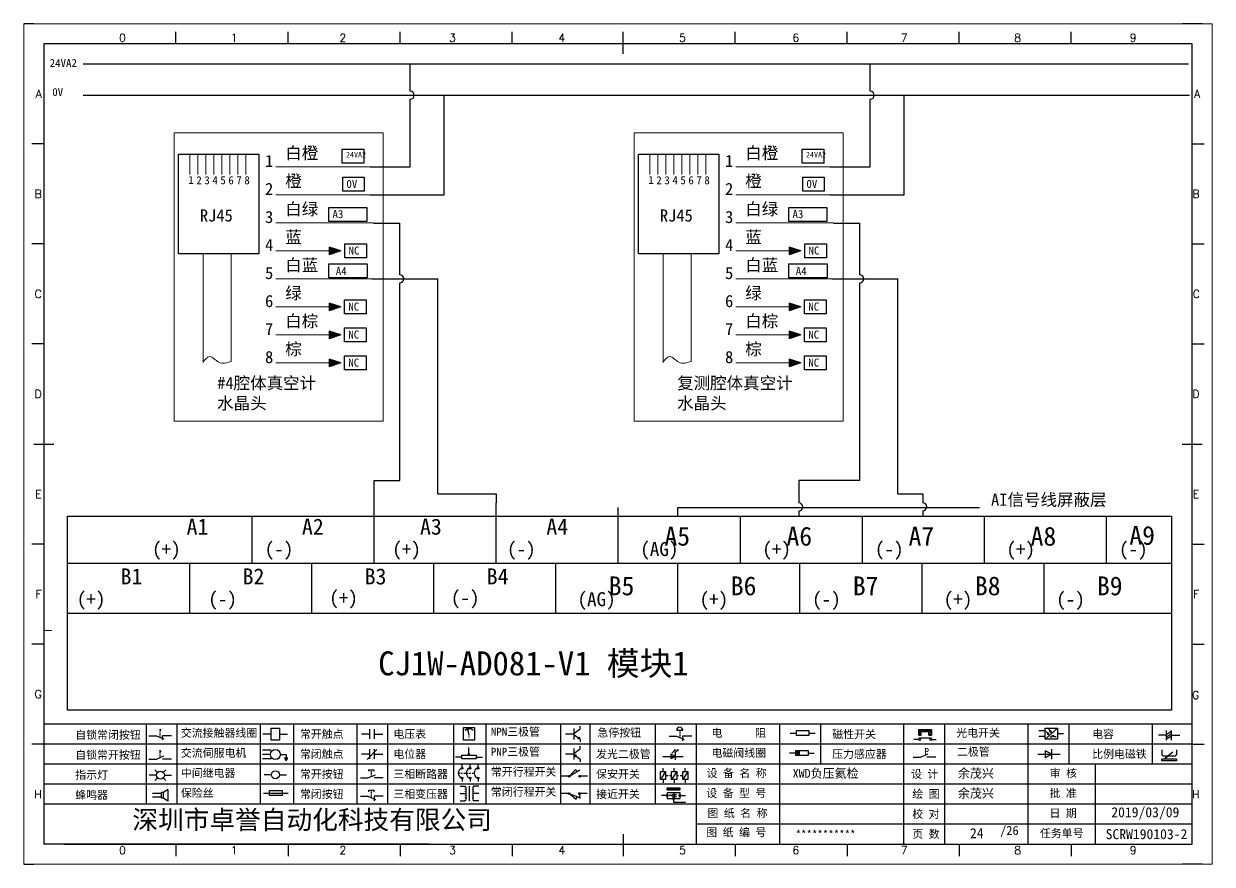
# Model space of a CAD drawing. Header units: millimetres. Extents: x -300 to 4617, y -106 to 3179.
# Drawn here: x 460.7 to 757.7, y 648.4 to 858.4 of the extents above; entities that cross this region are included whole.
import ezdxf
from ezdxf.enums import TextEntityAlignment as Align

# ---------------------------------------------------------------- set-up
doc = ezdxf.new("R2010")
doc.units = ezdxf.units.MM
doc.layers.add('AE_BOR', color=1, linetype='Continuous')
doc.layers.add('MISC', color=2, linetype='Continuous')
doc.styles.get("Standard").update_dxf_attribs({"font": ''})
doc.styles.add('WD', font='romans.shx', dxfattribs={"width": 0.8, "bigfont": 'gbcbig.shx'})
doc.styles.add('样式 0', font='')
doc.styles.add('样式 2', font='')
doc.styles.add('汉字', font='')
doc.styles.get('Standard').set_extended_font_data('SimSun')
doc.styles.get('样式 0').set_extended_font_data('KaiTi_GB2312')
doc.styles.get('样式 2').set_extended_font_data('NSimSun')
doc.styles.get('汉字').set_extended_font_data('新宋体')

# ---------------------------------------------------------------- blocks, each defined once
blk = doc.blocks.new('磁性开关')
at = {"linetype": 'ByBlock'}
h = blk.add_hatch(dxfattribs=at)
h.set_pattern_fill('ANSI31', color=256, scale=0.1, style=0)
h.paths.add_polyline_path([(-1910.88, -776.69), (-1910.88, -775.29), (-1907.69, -775.29), (-1907.69, -776.69), (-1908.31, -776.69), (-1908.31, -775.79), (-1910.25, -775.79), (-1910.25, -776.69)])
for p, q in [((-1910.91, -777.81), (-1912.09, -777.81)), ((-1910.88, -776.69), (-1910.88, -775.29)), ((-1910.88, -775.29), (-1907.69, -775.29)), ((-1910.88, -776.69), (-1910.25, -776.69)), ((-1910.88, -777.39), (-1907.69, -777.39)), ((-1910.25, -776.69), (-1910.25, -775.79)), ((-1910.25, -775.79), (-1908.31, -775.79)), ((-1908.31, -776.69), (-1908.31, -775.79)), ((-1908.31, -776.69), (-1907.69, -776.69)), ((-1907.69, -775.29), (-1907.69, -776.69)), ((-1907.66, -777.81), (-1906.48, -777.81))]:
    blk.add_line(p, q, dxfattribs=at)
for centre in [(-1910.68, -777.81), (-1907.88, -777.81)]:
    blk.add_circle(centre, 0.225, dxfattribs=at)
blk = doc.blocks.new('*U4')
at = {"linetype": 'ByBlock'}
for p, q in [((-1909.23, -780.45), (-1909.23, -780.67)), ((-1909.23, -780.45), (-1908.92, -780.84)), ((-1909.23, -780.84), (-1909.23, -781.05)), ((-1911.92, -782.07), (-1910.06, -782.07)), ((-1910.06, -782.07), (-1908.18, -782.88)), ((-1909.23, -781.23), (-1909.23, -781.44)), ((-1909.23, -781.61), (-1909.23, -781.83)), ((-1909.23, -782), (-1909.23, -782.21)), ((-1909.23, -782.38), (-1909.23, -782.43)), ((-1908.52, -783.07), (-1908.52, -782.07)), ((-1906.25, -782.07), (-1908.52, -782.07))]:
    blk.add_line(p, q, dxfattribs=at)
blk = doc.blocks.new('*U6')
at = {"linetype": 'ByBlock'}
for p, q in [((-1911.92, -792.89), (-1910.06, -792.89)), ((-1910.06, -792.89), (-1908.18, -792.08)), ((-1908.88, -791.17), (-1909.23, -790.71)), ((-1909.23, -790.71), (-1909.23, -790.92)), ((-1909.23, -791.09), (-1909.23, -791.31)), ((-1909.23, -791.48), (-1909.23, -791.69)), ((-1909.23, -791.86), (-1909.23, -792.08)), ((-1909.23, -792.25), (-1909.23, -792.47)), ((-1906.25, -792.89), (-1908.52, -792.89))]:
    blk.add_line(p, q, dxfattribs=at)
blk = doc.blocks.new('蜂鸣器')
at = {"linetype": 'ByBlock'}
for p, q in [((-1907.17, -795.53), (-1908.25, -796.26)), ((-1907.17, -795.53), (-1907.17, -798.41)), ((-1908.8, -796.48), (-1911.01, -796.48)), ((-1908.8, -797.46), (-1911.01, -797.46)), ((-1908.25, -796.26), (-1908.8, -796.26)), ((-1908.8, -797.68), (-1908.8, -796.26)), ((-1908.25, -797.68), (-1908.8, -797.68)), ((-1908.25, -797.68), (-1908.25, -796.26)), ((-1907.17, -798.41), (-1908.25, -797.68))]:
    blk.add_line(p, q, dxfattribs=at)
blk = doc.blocks.new('指示灯')
at = {"linetype": 'ByBlock'}
for p, q in [((-1854.25, -776.92), (-1856.06, -776.92)), ((-1854.62, -775.59), (-1853.97, -776.23)), ((-1854.62, -778.25), (-1853.97, -777.61)), ((-1851.9, -775.59), (-1852.54, -776.23)), ((-1851.9, -778.25), (-1852.54, -777.61)), ((-1852.26, -776.92), (-1850.45, -776.92))]:
    blk.add_line(p, q, dxfattribs=at)
blk.add_circle((-1853.26, -776.92), 0.992, dxfattribs=at)
blk = doc.blocks.new('光电开关')
at = {"linetype": 'ByBlock'}
h = blk.add_hatch(dxfattribs=at)
h.set_pattern_fill('ANSI31', color=256, scale=0.01, style=0)
h.set_pattern_definition([(45, (0.172267, 0), (-0.0224506403, 0.0224506403), [])])
h.paths.add_polyline_path([(-1882.44, -776.34), (-1882.5, -775.91), (-1882.68, -776.07)])
h.paths.add_polyline_path([(-1882.86, -776.23), (-1882.44, -776.34), (-1882.68, -776.07)])
h.paths.add_polyline_path([(-1883.05, -776.88), (-1883.11, -776.45), (-1883.29, -776.61)])
h.paths.add_polyline_path([(-1883.47, -776.77), (-1883.05, -776.88), (-1883.29, -776.61)])
for p, q in [((-1884.01, -775.96), (-1885.56, -775.96)), ((-1884.01, -777.39), (-1885.56, -777.39)), ((-1880.91, -775.3), (-1884.01, -778.05)), ((-1883.75, -776.09), (-1883.05, -776.88)), ((-1883.11, -776.45), (-1883.47, -776.77)), ((-1883.05, -776.88), (-1883.47, -776.77)), ((-1883.14, -775.55), (-1882.44, -776.34)), ((-1883.05, -776.88), (-1883.11, -776.45)), ((-1882.5, -775.91), (-1882.86, -776.23)), ((-1882.44, -776.34), (-1882.86, -776.23)), ((-1882.78, -777.47), (-1882.23, -777.47)), ((-1882.44, -776.34), (-1882.5, -775.91)), ((-1882.23, -777.47), (-1882.23, -777.14)), ((-1882.23, -777.14), (-1881.78, -777.14)), ((-1881.78, -777.47), (-1881.78, -777.14)), ((-1881.23, -777.47), (-1881.78, -777.47)), ((-1879.37, -776.67), (-1880.91, -776.67))]:
    blk.add_line(p, q, dxfattribs=at)
blk.add_lwpolyline([(-1884.01, -775.3), (-1880.91, -775.3), (-1880.91, -778.05), (-1884.01, -778.05)], close=True, dxfattribs=at)
blk = doc.blocks.new('交流接触器线圈')
at = {"linetype": 'ByBlock'}
for p, q in [((-1880.82, -781.77), (-1882.87, -781.77)), ((-1878.72, -781.77), (-1876.67, -781.77))]:
    blk.add_line(p, q, dxfattribs=at)
blk.add_lwpolyline([(-1880.82, -780.28), (-1878.72, -780.28), (-1878.72, -783.26), (-1880.82, -783.26)], close=True, dxfattribs=at)
blk = doc.blocks.new('交流伺服电机')
at = {"linetype": 'ByBlock'}
for p, q in [((-1880.97, -785.75), (-1882.94, -785.75)), ((-1880.97, -786.85), (-1882.94, -786.85)), ((-1880.97, -785.75), (-1880.65, -786.03)), ((-1878.49, -786.85), (-1877.07, -786.85)), ((-1877.07, -786.85), (-1877.07, -787.72)), ((-1880.97, -787.94), (-1882.94, -787.94)), ((-1880.97, -787.94), (-1880.65, -787.67)), ((-1877.54, -787.72), (-1876.59, -787.72)), ((-1877.38, -788.01), (-1876.75, -788.01)), ((-1877.23, -788.29), (-1876.9, -788.29))]:
    blk.add_line(p, q, dxfattribs=at)
blk.add_circle((-1879.73, -786.85), 1.24, dxfattribs=at)
blk = doc.blocks.new('中间继电器')
at = {"linetype": 'ByBlock'}
for p, q in [((-1880.72, -791.92), (-1882.54, -791.92)), ((-1878.74, -791.92), (-1876.92, -791.92))]:
    blk.add_line(p, q, dxfattribs=at)
blk.add_circle((-1879.73, -791.92), 0.992, dxfattribs=at)
blk = doc.blocks.new('保险丝')
at = {"linetype": 'ByBlock'}
blk.add_line((-1882.72, -796.49), (-1876.55, -796.49), dxfattribs=at)
blk.add_lwpolyline([(-1881.2, -795.86), (-1878.06, -795.86), (-1878.06, -797.12), (-1881.2, -797.12)], close=True, dxfattribs=at)
blk = doc.blocks.new('常开按钮')
at = {"linetype": 'ByBlock'}
for p, q in [((-1910.06, -787.73), (-1908.18, -786.93)), ((-1909.9, -785.68), (-1908.56, -785.68)), ((-1909.9, -785.68), (-1909.9, -786.07)), ((-1909.23, -785.68), (-1909.23, -785.89)), ((-1909.23, -786.06), (-1909.23, -786.28)), ((-1909.23, -786.45), (-1909.23, -786.67)), ((-1909.23, -786.84), (-1909.23, -787.05)), ((-1908.56, -785.68), (-1908.56, -786.07)), ((-1911.92, -787.73), (-1910.06, -787.73)), ((-1909.23, -787.22), (-1909.23, -787.38)), ((-1906.25, -787.73), (-1908.52, -787.73))]:
    blk.add_line(p, q, dxfattribs=at)
blk = doc.blocks.new('常开触点')
at = {"linetype": 'ByBlock'}
for p, q in [((-1853.82, -782.99), (-1853.82, -780.56)), ((-1852.6, -782.99), (-1852.6, -780.56)), ((-1853.82, -781.77), (-1855.88, -781.77)), ((-1852.6, -781.77), (-1850.55, -781.77))]:
    blk.add_line(p, q, dxfattribs=at)
blk = doc.blocks.new('常闭触点')
at = {"linetype": 'ByBlock'}
for p, q in [((-1853.82, -786.77), (-1855.88, -786.77)), ((-1852.01, -785.66), (-1854.43, -788.1)), ((-1853.82, -787.99), (-1853.82, -785.56)), ((-1852.6, -787.99), (-1852.6, -785.56)), ((-1852.6, -786.77), (-1850.55, -786.77))]:
    blk.add_line(p, q, dxfattribs=at)
blk = doc.blocks.new('常闭按钮')
at = {"linetype": 'ByBlock'}
for p, q in [((-1856.13, -792.28), (-1854.28, -792.28)), ((-1854.28, -792.28), (-1852.4, -793.09)), ((-1854.11, -790.83), (-1852.77, -790.83)), ((-1854.11, -790.83), (-1854.11, -791.22)), ((-1853.44, -790.83), (-1853.44, -791.04)), ((-1853.44, -791.21), (-1853.44, -791.43)), ((-1853.44, -791.6), (-1853.44, -791.82)), ((-1853.44, -791.99), (-1853.44, -792.2)), ((-1853.44, -792.37), (-1853.44, -792.53)), ((-1852.77, -790.83), (-1852.77, -791.22)), ((-1850.47, -792.28), (-1852.73, -792.28)), ((-1852.73, -792.28), (-1852.73, -793.43))]:
    blk.add_line(p, q, dxfattribs=at)
blk = doc.blocks.new('电磁阀线圈')
at = {"linetype": 'ByBlock'}
for p, q in [((-1854.61, -795.92), (-1853.75, -797.16)), ((-1853.75, -795.92), (-1854.61, -797.16)), ((-1853.75, -795.92), (-1853.75, -797.16)), ((-1854.61, -796.54), (-1856.17, -796.54)), ((-1851.53, -796.54), (-1849.97, -796.54))]:
    blk.add_line(p, q, dxfattribs=at)
blk.add_lwpolyline([(-1854.61, -795.92), (-1851.53, -795.92), (-1851.53, -797.16), (-1854.61, -797.16)], close=True, dxfattribs=at)
blk = doc.blocks.new('电压表')
at = {"linetype": 'ByBlock'}
for p, q in [((-1814.84, -780.75), (-1814.91, -781.13)), ((-1814.6, -781.05), (-1814.91, -781.13)), ((-1814.84, -780.75), (-1814.46, -782.26)), ((-1814.84, -780.75), (-1814.6, -781.05))]:
    blk.add_line(p, q, dxfattribs=at)
blk.add_lwpolyline([(-1815.84, -780.34), (-1813.07, -780.34), (-1813.07, -783.49), (-1815.84, -783.49)], close=True, dxfattribs=at)
blk.add_arc((-1814.46, -782.26), 1.56, 46.8313, 133.1687, dxfattribs=at)
at = {"linetype": 'ByBlock', "insert": (-1814.7, -782.39), "char_height": 0.75, "width": 0.6768, "attachment_point": 1}
blk.add_mtext('V', dxfattribs=at)
blk = doc.blocks.new('电位器')
at = {"linetype": 'ByBlock'}
for p, q in [((-1814.45, -787.3), (-1814.62, -786.96)), ((-1814.62, -786.96), (-1814.27, -786.96)), ((-1814.45, -787.3), (-1814.45, -785.39)), ((-1814.45, -787.3), (-1814.27, -786.96)), ((-1816.21, -787.75), (-1817.79, -787.75)), ((-1812.68, -787.75), (-1811.1, -787.75))]:
    blk.add_line(p, q, dxfattribs=at)
blk.add_lwpolyline([(-1816.21, -787.3), (-1812.68, -787.3), (-1812.68, -788.2), (-1816.21, -788.2)], close=True, dxfattribs=at)
blk = doc.blocks.new('三相断路器')
at = {"linetype": 'ByBlock'}
for p, q in [((-1816.17, -790.33), (-1816.17, -789.7)), ((-1814.17, -790.33), (-1814.17, -789.7)), ((-1812.18, -790.33), (-1812.18, -789.7)), ((-1817.14, -791.74), (-1816.72, -791.74)), ((-1816.45, -791.74), (-1816.03, -791.74)), ((-1815.76, -791.74), (-1815.34, -791.74)), ((-1815.07, -791.74), (-1814.65, -791.74)), ((-1814.38, -791.74), (-1813.96, -791.74)), ((-1813.69, -791.74), (-1813.27, -791.74)), ((-1816.17, -793.19), (-1816.17, -793.83)), ((-1814.17, -793.19), (-1814.17, -793.83)), ((-1812.18, -793.19), (-1812.18, -793.83))]:
    blk.add_line(p, q, dxfattribs=at)
for centre in [(-1816.17, -790.55), (-1816.17, -792.98), (-1814.17, -790.55), (-1814.17, -792.98), (-1812.18, -790.55), (-1812.18, -792.98)]:
    blk.add_circle(centre, 0.219, dxfattribs=at)
for centre in [(-1815.81, -791.74), (-1813.82, -791.74), (-1811.83, -791.74)]:
    blk.add_arc(centre, 1.32, 115.5791, 244.4209, dxfattribs=at)
blk = doc.blocks.new('三相变压器')
at = {"linetype": 'ByBlock'}
for p, q in [((-1816.69, -795.03), (-1815.37, -795.03)), ((-1815.37, -795.03), (-1815.37, -795.24)), ((-1814.34, -798.7), (-1814.34, -795.04)), ((-1812, -795.03), (-1813.32, -795.03)), ((-1813.32, -795.03), (-1813.32, -795.24)), ((-1816.69, -796.87), (-1815.37, -796.87)), ((-1816.69, -798.71), (-1815.37, -798.71)), ((-1815.37, -798.71), (-1815.37, -798.5)), ((-1812, -796.87), (-1813.32, -796.87)), ((-1813.32, -798.71), (-1813.32, -798.5)), ((-1812, -798.71), (-1813.32, -798.71))]:
    blk.add_line(p, q, dxfattribs=at)
for centre, start, end in [((-1815.37, -795.51), 270, 90), ((-1815.37, -796.06), 270, 90), ((-1813.32, -795.51), 90, 270), ((-1813.32, -796.06), 90, 270), ((-1815.37, -796.6), 270, 90), ((-1815.37, -797.14), 270, 90), ((-1815.37, -797.68), 270, 90), ((-1815.37, -798.23), 270, 90), ((-1813.32, -796.6), 90, 270), ((-1813.32, -797.14), 90, 270), ((-1813.32, -797.68), 90, 270), ((-1813.32, -798.23), 90, 270)]:
    blk.add_arc(centre, 0.271, start, end, dxfattribs=at)
blk = doc.blocks.new('压力感应器')
at = {"linetype": 'ByBlock'}
for p, q in [((-1817.44, -777.73), (-1815.59, -777.73)), ((-1815.59, -777.73), (-1813.71, -776.93)), ((-1811.78, -777.73), (-1814.05, -777.73))]:
    blk.add_line(p, q, dxfattribs=at)
at = {"linetype": 'ByBlock', "insert": (-1814.65, -775.48), "char_height": 1.68, "width": 1.2242, "attachment_point": 1}
blk.add_mtext('{\\fNSimSun|b0|i0|c134|p49;P}', dxfattribs=at)
blk = doc.blocks.new('二极管')
at = {"linetype": 'ByBlock'}
for p, q in [((-1787.52, -776.77), (-1781.92, -776.77)), ((-1783.97, -776.77), (-1785.69, -775.9)), ((-1785.69, -775.9), (-1785.69, -777.65)), ((-1783.97, -776.77), (-1785.69, -777.65)), ((-1783.97, -777.99), (-1783.97, -775.56))]:
    blk.add_line(p, q, dxfattribs=at)
blk = doc.blocks.new('NPN三极管')
at = {"linetype": 'ByBlock'}
for p, q in [((-1785.73, -780.61), (-1785.73, -783.32)), ((-1785.73, -781.82), (-1784.15, -780.66)), ((-1784.15, -780.66), (-1784.15, -779.98)), ((-1785.73, -781.97), (-1787.81, -781.97)), ((-1785.73, -782.11), (-1784.15, -783.27)), ((-1784.41, -782.73), (-1784.74, -783.18)), ((-1784.15, -783.27), (-1784.74, -783.18)), ((-1784.15, -783.27), (-1784.41, -782.73)), ((-1784.15, -783.27), (-1784.15, -783.96))]:
    blk.add_line(p, q, dxfattribs=at)
blk = doc.blocks.new('PNP三极管')
at = {"linetype": 'ByBlock'}
for p, q in [((-1784.9, -786.74), (-1786.98, -786.74)), ((-1784.9, -785.38), (-1784.9, -788.09)), ((-1784.9, -786.59), (-1783.32, -785.43)), ((-1784.9, -786.88), (-1783.32, -788.04)), ((-1784.9, -786.88), (-1784.31, -786.97)), ((-1784.9, -786.88), (-1784.64, -787.42)), ((-1784.31, -786.97), (-1784.64, -787.42)), ((-1783.32, -785.43), (-1783.32, -784.75)), ((-1783.32, -788.04), (-1783.32, -788.73))]:
    blk.add_line(p, q, dxfattribs=at)
blk = doc.blocks.new('常开行程开关')
at = {"linetype": 'ByBlock'}
for p, q in [((-1786.29, -792.3), (-1788.01, -792.3)), ((-1785.89, -792.17), (-1784.52, -790.62)), ((-1785.89, -792.17), (-1783.43, -790.72)), ((-1784.52, -790.62), (-1784.19, -791.17)), ((-1781.48, -792.3), (-1783.21, -792.3))]:
    blk.add_line(p, q, dxfattribs=at)
for centre in [(-1786.07, -792.3), (-1783.42, -792.3)]:
    blk.add_circle(centre, 0.219, dxfattribs=at)
blk = doc.blocks.new('常闭行程开关')
at = {"linetype": 'ByBlock'}
for p, q in [((-1786.34, -796.62), (-1788.07, -796.62)), ((-1785.93, -796.72), (-1783.25, -797.7)), ((-1785.93, -796.72), (-1784.3, -798)), ((-1784.3, -798), (-1784.08, -797.4)), ((-1783.48, -796.84), (-1783.48, -797.85)), ((-1781.54, -796.62), (-1783.26, -796.62))]:
    blk.add_line(p, q, dxfattribs=at)
for centre in [(-1786.12, -796.62), (-1783.48, -796.62)]:
    blk.add_circle(centre, 0.219, dxfattribs=at)
blk = doc.blocks.new('电容')
at = {"linetype": 'ByBlock'}
for p, q in [((-1756.08, -782.99), (-1756.08, -780.56)), ((-1754.86, -780.79), (-1756.08, -781.55)), ((-1754.86, -782.99), (-1754.86, -780.56)), ((-1756.08, -781.77), (-1758.13, -781.77)), ((-1754.86, -781.44), (-1756.08, -782.2)), ((-1754.86, -781.99), (-1756.08, -782.75)), ((-1754.86, -781.77), (-1752.81, -781.77))]:
    blk.add_line(p, q, dxfattribs=at)
blk = doc.blocks.new('发光二极管')
at = {"linetype": 'ByBlock'}
for p, q in [((-1758.01, -786.77), (-1752.89, -786.77)), ((-1754.84, -786.77), (-1756.04, -786.16)), ((-1756.04, -786.16), (-1756.04, -787.39)), ((-1754.84, -786.77), (-1756.04, -787.39)), ((-1755.78, -785.92), (-1754.89, -785.14)), ((-1754.89, -785.14), (-1755.2, -785.22)), ((-1755.2, -785.22), (-1755.01, -785.43)), ((-1755.08, -785.92), (-1754.18, -785.14)), ((-1754.89, -785.14), (-1755.01, -785.43)), ((-1754.84, -787.63), (-1754.84, -785.92)), ((-1754.18, -785.14), (-1754.49, -785.22)), ((-1754.49, -785.22), (-1754.31, -785.43)), ((-1754.18, -785.14), (-1754.31, -785.43))]:
    blk.add_line(p, q, dxfattribs=at)
blk = doc.blocks.new('比例电磁阀')
at = {"linetype": 'ByBlock'}
for p, q in [((-1757.26, -775.38), (-1757.26, -776.71)), ((-1757.26, -776.71), (-1757.05, -776.71)), ((-1753.6, -777.73), (-1757.25, -777.73)), ((-1757.25, -778.13), (-1757.25, -777.73)), ((-1753.6, -778.13), (-1757.25, -778.13)), ((-1754.5, -775.98), (-1756.35, -777.44)), ((-1756.35, -777.44), (-1756.25, -777.25)), ((-1756.35, -777.44), (-1756.15, -777.38)), ((-1756.15, -777.38), (-1756.25, -777.25)), ((-1753.58, -776.71), (-1753.8, -776.71)), ((-1753.6, -777.73), (-1753.6, -778.13)), ((-1753.58, -775.38), (-1753.58, -776.71))]:
    blk.add_line(p, q, dxfattribs=at)
for centre in [(-1756.78, -776.71), (-1756.24, -776.71), (-1755.7, -776.71), (-1755.15, -776.71), (-1754.61, -776.71), (-1754.07, -776.71)]:
    blk.add_arc(centre, 0.271, 180, 0, dxfattribs=at)
blk = doc.blocks.new('保安开关')
at = {"linetype": 'ByBlock'}
for p, q in [((-1757.96, -790.79), (-1757.96, -789.97)), ((-1755.17, -790.79), (-1755.17, -789.97)), ((-1752.39, -790.79), (-1752.39, -789.97)), ((-1757.33, -790.79), (-1758.6, -792.81)), ((-1757.96, -792.81), (-1757.96, -793.62)), ((-1757.33, -791.8), (-1756.72, -791.8)), ((-1756.35, -791.8), (-1755.89, -791.8)), ((-1754.54, -790.79), (-1755.81, -792.81)), ((-1755.17, -792.81), (-1755.17, -793.62)), ((-1754.52, -791.8), (-1754.06, -791.8)), ((-1753.69, -791.8), (-1753.08, -791.8)), ((-1751.75, -790.79), (-1753.02, -792.81)), ((-1752.39, -792.81), (-1752.39, -793.62))]:
    blk.add_line(p, q, dxfattribs=at)
for points in [[(-1758.6, -790.79), (-1757.33, -790.79), (-1757.33, -792.81), (-1758.6, -792.81)], [(-1755.81, -790.79), (-1754.54, -790.79), (-1754.54, -792.81), (-1755.81, -792.81)], [(-1753.02, -790.79), (-1751.75, -790.79), (-1751.75, -792.81), (-1753.02, -792.81)]]:
    blk.add_lwpolyline(points, close=True, dxfattribs=at)
blk = doc.blocks.new('接近开关')
at = {"linetype": 'ByBlock'}
h = blk.add_hatch(dxfattribs=at)
h.set_pattern_fill('ANSI31', color=256, scale=0.01, style=0)
h.set_pattern_definition([(45, (-89.131516, -30.795668), (-0.0224506403, 0.0224506403), [])])
h.paths.add_polyline_path([(-1516.96, -1123.35), (-1516.96, -1122.85), (-1513.76, -1122.85), (-1513.76, -1123.35)])
for p, q in [((-1517.18, -1124.71), (-1518.36, -1124.71)), ((-1516.96, -1123.35), (-1516.96, -1122.85)), ((-1516.96, -1122.85), (-1513.76, -1122.85)), ((-1516.96, -1123.35), (-1513.76, -1123.35)), ((-1516.96, -1123.95), (-1513.76, -1123.95)), ((-1516.96, -1123.95), (-1516.96, -1125.47)), ((-1516.96, -1125.47), (-1513.76, -1125.47)), ((-1515.91, -1124.71), (-1516.45, -1124.71)), ((-1515.11, -1124.31), (-1515.91, -1124.71)), ((-1515.11, -1125.11), (-1515.91, -1124.71)), ((-1515.33, -1124.53), (-1515.17, -1124.53)), ((-1515.33, -1124.88), (-1515.17, -1124.88)), ((-1515.25, -1124.45), (-1515.25, -1124.61)), ((-1515.11, -1124.31), (-1515.11, -1125.11)), ((-1515.11, -1124.48), (-1514.58, -1124.48)), ((-1515.11, -1124.94), (-1514.58, -1124.94)), ((-1513.76, -1122.85), (-1513.76, -1123.35)), ((-1513.76, -1123.95), (-1513.76, -1125.47)), ((-1513.54, -1124.71), (-1512.36, -1124.71)), ((-1515.36, -1125.69), (-1515.36, -1126.36)), ((-1515.36, -1126.36), (-1512.36, -1126.36))]:
    blk.add_line(p, q, dxfattribs=at)
for centre in [(-1516.96, -1124.71), (-1515.36, -1125.47), (-1513.76, -1124.71)]:
    blk.add_circle(centre, 0.225, dxfattribs=at)
blk = doc.blocks.new('电阻')
at = {"linetype": 'ByBlock'}
for p, q in [((-3.09, 0), (-1.57, 0)), ((1.57, 0), (3.09, 0))]:
    blk.add_line(p, q, dxfattribs=at)
blk.add_lwpolyline([(-1.57, 0.63), (1.57, 0.63), (1.57, -0.63), (-1.57, -0.63)], close=True, dxfattribs=at)
blk = doc.blocks.new('急停按钮')
at = {"linetype": 'ByBlock'}
for p, q in [((-1.86, 0), (0, 0)), ((0, 0), (1.88, -0.81)), ((0.06, 1.45), (1.61, 1.45)), ((0.83, 1.45), (0.83, 1.24)), ((0.83, 1.07), (0.83, 0.85)), ((0.83, 0.68), (0.83, 0.47)), ((0.83, 0.29), (0.83, 0.08)), ((3.81, 0), (1.54, 0)), ((1.54, 0), (1.54, -1.15)), ((0.83, -0.09), (0.83, -0.24))]:
    blk.add_line(p, q, dxfattribs=at)
blk.add_arc((0.83, 1.45), 0.774, 0, 180)

msp = doc.modelspace()

# ---------------------------------------------------------------- hatches: boundary and pattern name
for points in [[(539.997, 801.666), (537.049, 802.611), (537.049, 800.722)], [(654.952, 801.666), (652.004, 802.611), (652.004, 800.722)], [(539.951, 787.666), (537.003, 788.611), (537.003, 786.722)], [(654.906, 787.666), (651.958, 788.611), (651.958, 786.722)], [(539.951, 780.666), (537.003, 781.611), (537.003, 779.722)], [(654.906, 780.666), (651.958, 781.611), (651.958, 779.722)], [(539.951, 773.666), (537.003, 774.611), (537.003, 772.722)], [(654.906, 773.666), (651.958, 774.611), (651.958, 772.722)]]:
    msp.add_hatch(color=7).paths.add_polyline_path(points)

# ---------------------------------------------------------------- linework, layer by layer
at = {"color": 7}
for p, q in [((752.726, 853.414), (465.726, 853.414)), ((465.726, 853.414), (465.726, 653.414)), ((752.726, 653.414), (752.726, 853.414)), ((537.049, 802.611), (537.049, 800.722)), ((539.997, 801.666), (537.049, 802.611)), ((652.004, 802.611), (652.004, 800.722)), ((654.952, 801.666), (652.004, 802.611)), ((539.997, 801.666), (537.049, 800.722)), ((654.952, 801.666), (652.004, 800.722)), ((537.003, 788.611), (537.003, 786.722)), ((539.951, 787.666), (537.003, 788.611)), ((539.951, 787.666), (537.003, 786.722)), ((651.958, 788.611), (651.958, 786.722)), ((654.906, 787.666), (651.958, 788.611)), ((654.906, 787.666), (651.958, 786.722)), ((537.003, 781.611), (537.003, 779.722)), ((539.951, 780.666), (537.003, 781.611)), ((651.958, 781.611), (651.958, 779.722)), ((654.906, 780.666), (651.958, 781.611)), ((539.951, 780.666), (537.003, 779.722)), ((654.906, 780.666), (651.958, 779.722)), ((537.003, 774.611), (537.003, 772.722)), ((539.951, 773.666), (537.003, 774.611)), ((539.951, 773.666), (537.003, 772.722)), ((651.958, 774.611), (651.958, 772.722)), ((654.906, 773.666), (651.958, 774.611)), ((654.906, 773.666), (651.958, 772.722)), ((470.756, 653.414), (750.256, 653.414)), ((591.522, 653.414), (651.472, 653.414)), ((651.472, 653.414), (720.258, 653.414))]:
    msp.add_line(p, q, dxfattribs=at)
at = {"color": 0, "lineweight": -2}
for p, q in [((475.538, 848.421), (751.83, 848.421)), ((557.296, 841.549), (557.296, 848.421)), ((672.251, 841.549), (672.251, 848.421)), ((475.538, 840.549), (752.02, 840.549)), ((554.679, 744.28), (554.679, 793.691)), ((564.23, 740.953), (564.23, 794.735)), ((669.634, 744.28), (669.634, 793.691)), ((679.185, 740.953), (679.185, 794.735)), ((609.302, 735.258), (609.302, 737.58)), ((624.161, 735.404), (624.188, 737.58)), ((517.802, 723.537), (517.802, 735.258)), ((548.302, 723.537), (548.302, 735.258)), ((578.802, 723.537), (578.802, 735.258)), ((609.302, 723.537), (609.302, 735.258)), ((609.302, 723.672), (609.302, 735.258)), ((639.802, 723.537), (639.802, 735.258)), ((670.302, 723.537), (670.302, 735.258)), ((700.802, 723.537), (700.802, 735.258)), ((731.302, 723.537), (731.302, 735.258)), ((471.615, 723.672), (747.565, 723.672)), ((502.115, 723.672), (502.115, 711.162)), ((532.615, 723.672), (532.615, 711.162)), ((563.115, 723.672), (563.115, 711.162)), ((593.615, 723.672), (593.615, 711.162)), ((624.115, 723.672), (624.115, 711.162)), ((654.615, 723.672), (654.615, 711.162)), ((685.115, 723.672), (685.115, 711.162)), ((715.615, 723.672), (715.615, 711.162)), ((471.615, 711.162), (747.544, 711.162))]:
    msp.add_line(p, q, dxfattribs=at)
at = {"color": 7, "lineweight": -2}
for p, q in [((565.799, 815.666), (565.799, 840.549)), ((680.754, 815.666), (680.754, 840.549)), ((557.296, 822.666), (557.296, 839.549)), ((672.251, 822.666), (672.251, 839.549)), ((547.325, 822.666), (557.296, 822.666)), ((662.281, 822.666), (672.251, 822.666)), ((547.187, 815.666), (565.799, 815.666)), ((662.142, 815.666), (680.754, 815.666)), ((548.158, 808.634), (554.679, 808.634)), ((554.679, 795.691), (554.679, 808.634)), ((663.113, 808.634), (669.634, 808.634)), ((669.634, 795.691), (669.634, 808.634)), ((547.746, 794.691), (564.23, 794.691)), ((662.701, 794.691), (679.185, 794.691)), ((491.305, 683.414), (491.305, 663.414)), ((498.982, 683.414), (498.982, 663.414)), ((519.772, 683.414), (519.772, 663.414)), ((528.125, 683.414), (528.125, 663.414)), ((543.98, 683.414), (543.98, 663.414)), ((551.628, 683.414), (551.628, 663.414)), ((568.121, 683.414), (568.121, 663.414)), ((576.223, 683.414), (576.223, 663.414)), ((594.842, 683.414), (594.842, 663.414)), ((602.201, 683.414), (602.201, 663.414)), ((618.511, 683.414), (618.511, 663.414)), ((628.749, 683.414), (628.749, 653.499)), ((649.56, 683.414), (649.56, 673.414)), ((659.798, 683.414), (659.798, 673.414)), ((680.608, 683.414), (680.608, 673.414)), ((690.846, 683.414), (690.846, 673.414)), ((711.656, 683.414), (711.656, 673.414)), ((721.894, 683.414), (721.894, 673.414)), ((742.704, 683.414), (742.704, 673.414)), ((649.56, 673.414), (649.56, 653.499)), ((680.608, 673.414), (680.608, 653.414)), ((690.846, 673.414), (690.846, 653.414)), ((711.656, 673.414), (711.656, 653.414)), ((728.509, 673.414), (728.509, 653.414))]:
    msp.add_line(p, q, dxfattribs=at)
at = {"color": 7, "lineweight": 0}
for p, q in [((502.251, 825.944), (502.251, 820.787)), ((504.251, 825.944), (504.251, 820.787)), ((506.251, 825.944), (506.251, 820.787)), ((508.251, 825.944), (508.251, 820.787)), ((510.251, 825.944), (510.251, 820.787)), ((512.251, 825.944), (512.251, 820.787)), ((514.251, 825.944), (514.251, 820.787)), ((516.251, 825.944), (516.251, 820.787)), ((617.206, 825.944), (617.206, 820.787)), ((619.206, 825.944), (619.206, 820.787)), ((621.206, 825.944), (621.206, 820.787)), ((623.206, 825.944), (623.206, 820.787)), ((625.206, 825.944), (625.206, 820.787)), ((627.206, 825.944), (627.206, 820.787)), ((629.206, 825.944), (629.206, 820.787)), ((631.206, 825.944), (631.206, 820.787)), ((523.688, 822.666), (547.325, 822.666)), ((638.643, 822.666), (662.281, 822.666)), ((523.688, 815.666), (547.187, 815.666)), ((638.643, 815.666), (662.142, 815.666)), ((523.688, 808.666), (548.154, 808.666)), ((638.643, 808.666), (663.109, 808.666)), ((505.514, 801.047), (505.514, 773.813)), ((512.554, 801.047), (512.554, 774.04)), ((523.688, 801.666), (539.997, 801.666)), ((620.469, 801.047), (620.469, 773.813)), ((627.509, 801.047), (627.509, 774.04)), ((638.643, 801.666), (654.952, 801.666)), ((523.688, 794.666), (547.74, 794.666)), ((638.643, 794.666), (662.695, 794.666)), ((523.688, 787.666), (539.951, 787.666)), ((638.643, 787.666), (654.906, 787.666)), ((523.688, 780.666), (539.951, 780.666)), ((638.643, 780.666), (654.906, 780.666)), ((523.688, 773.666), (539.951, 773.666)), ((638.643, 773.666), (654.906, 773.666))]:
    msp.add_line(p, q, dxfattribs=at)
for p, q in [((548.302, 735.258), (548.302, 744.28)), ((548.302, 744.28), (554.679, 744.28)), ((669.634, 744.28), (654.402, 744.28)), ((654.402, 744.28), (654.402, 738.68)), ((564.23, 740.953), (578.802, 740.953)), ((578.802, 740.953), (578.802, 738.686)), ((679.185, 740.953), (685.364, 740.953)), ((685.364, 740.953), (685.364, 738.733)), ((578.802, 735.258), (578.802, 738.686)), ((624.188, 737.58), (699.552, 737.58)), ((654.402, 736.68), (654.402, 735.404)), ((685.364, 736.733), (685.364, 735.404))]:
    msp.add_line(p, q)
at = {"color": 7, "lineweight": 9, "ltscale": 0.1}
for p, q in [((465.726, 706.843), (467.725, 706.843)), ((562.061, 653.414), (591.522, 653.414)), ((590.165, 653.414), (590.165, 653.414)), ((590.165, 653.414), (590.165, 653.414)), ((590.165, 653.414), (590.165, 653.414)), ((590.165, 653.414), (590.165, 653.414))]:
    msp.add_line(p, q, dxfattribs=at)
at = {"color": 7, "linetype": 'ByBlock'}
for p, q in [((752.726, 683.414), (465.726, 683.414)), ((752.726, 678.414), (465.726, 678.414)), ((752.726, 673.414), (465.726, 673.414)), ((752.726, 668.414), (465.726, 668.414)), ((752.726, 663.414), (465.726, 663.414)), ((752.726, 658.414), (628.749, 658.414))]:
    msp.add_line(p, q, dxfattribs=at)
at = {"color": 7, "ltscale": 2}
for p, q in [((752.726, 653.414), (752.726, 674.861)), ((562.061, 653.414), (465.726, 653.414)), ((720.258, 653.414), (750.256, 653.414)), ((720.258, 653.414), (752.726, 653.414))]:
    msp.add_line(p, q, dxfattribs=at)
at = {"lineweight": 0}
for points in [[(498.278, 831.19), (550.528, 831.19), (550.528, 759.101), (498.278, 759.101)], [(613.233, 831.19), (665.483, 831.19), (665.483, 759.101), (613.233, 759.101)]]:
    msp.add_lwpolyline(points, close=True, dxfattribs=at)
at = {"color": 7}
for points in [[(499.431, 825.875), (519.462, 825.875), (519.462, 800.937), (499.431, 800.937)], [(540.327, 827.06), (545.73, 827.06), (545.73, 823.586), (540.327, 823.586)], [(614.386, 825.875), (634.417, 825.875), (634.417, 800.937), (614.386, 800.937)], [(655.282, 827.06), (660.685, 827.06), (660.685, 823.586), (655.282, 823.586)], [(540.424, 820.06), (545.827, 820.06), (545.827, 816.586), (540.424, 816.586)], [(655.379, 820.06), (660.782, 820.06), (660.782, 816.586), (655.379, 816.586)], [(536.944, 812.503), (546.46, 812.503), (546.461, 809.029), (536.944, 809.029)], [(651.899, 812.503), (661.415, 812.503), (661.416, 809.029), (651.899, 809.029)], [(540.948, 803.403), (546.351, 803.403), (546.351, 799.929), (540.948, 799.929)], [(655.903, 803.403), (661.306, 803.403), (661.306, 799.929), (655.903, 799.929)], [(536.988, 798.44), (546.505, 798.44), (546.505, 794.965), (536.988, 794.965)], [(651.943, 798.44), (661.46, 798.44), (661.46, 794.965), (651.943, 794.965)], [(540.902, 789.403), (546.305, 789.403), (546.305, 785.929), (540.902, 785.929)], [(655.857, 789.403), (661.26, 789.403), (661.26, 785.929), (655.857, 785.929)], [(540.902, 782.403), (546.305, 782.403), (546.305, 778.929), (540.902, 778.929)], [(655.857, 782.403), (661.26, 782.403), (661.26, 778.929), (655.857, 778.929)], [(540.902, 775.403), (546.305, 775.403), (546.305, 771.929), (540.902, 771.929)], [(655.857, 775.403), (661.26, 775.403), (661.26, 771.929), (655.857, 771.929)]]:
    msp.add_lwpolyline(points, close=True, dxfattribs=at)
at = {"color": 0, "lineweight": -2}
msp.add_lwpolyline([(471.615, 735.404), (747.544, 735.404), (747.544, 686.92), (471.615, 686.92)], close=True, dxfattribs=at)
at = {"color": 7, "lineweight": -2}
for centre in [(557.296, 840.549), (672.251, 840.549), (554.679, 794.691), (669.634, 794.691)]:
    msp.add_arc(centre, 1, 270, 90, dxfattribs=at)
at = {"color": 0, "lineweight": -2}
for centre in [(654.402, 737.68), (685.364, 737.733)]:
    msp.add_arc(centre, 1, 270, 90, dxfattribs=at)
at = {"color": 7, "lineweight": 0}
for points in [[(505.514, 773.813), (507.171, 775.254), (509.455, 773.85), (512.554, 774.04)], [(620.469, 773.813), (622.126, 775.254), (624.41, 773.85), (627.509, 774.04)]]:
    msp.add_spline(points, degree=3, dxfattribs=at)
at = {"layer": 'AE_BOR', "color": 7, "lineweight": 30}
for p, q in [((463.256, 858.414), (460.722, 858.414)), ((755.256, 858.414), (750.256, 858.414)), ((610.506, 850.914), (610.506, 855.914)), ((463.226, 753.414), (468.226, 753.414)), ((750.226, 753.414), (755.226, 753.414)), ((610.506, 655.914), (610.506, 650.914)), ((610.506, 653.414), (610.506, 650.914)), ((460.722, 648.414), (463.256, 648.414)), ((755.256, 648.414), (750.256, 648.414))]:
    msp.add_line(p, q, dxfattribs=at)
at = {"layer": 'AE_BOR', "color": 7, "lineweight": 15}
for p, q in [((460.722, 858.414), (757.722, 858.414)), ((460.722, 648.414), (460.722, 858.414)), ((757.722, 858.414), (757.722, 648.414)), ((757.722, 648.414), (460.722, 648.414))]:
    msp.add_line(p, q, dxfattribs=at)
at = {"layer": 'AE_BOR', "color": 7}
for p, q in [((498.756, 853.414), (498.756, 856.414)), ((526.756, 853.414), (526.756, 856.414)), ((554.756, 853.414), (554.756, 856.414)), ((582.756, 853.414), (582.756, 856.414)), ((610.506, 853.414), (610.506, 856.414)), ((638.506, 853.414), (638.506, 856.414)), ((666.506, 853.414), (666.506, 856.414)), ((694.506, 853.414), (694.506, 856.414)), ((722.506, 853.414), (722.506, 856.414)), ((465.726, 828.414), (462.726, 828.414)), ((752.726, 828.414), (755.726, 828.414)), ((465.726, 803.414), (462.726, 803.414)), ((752.726, 803.414), (755.726, 803.414)), ((465.726, 778.414), (462.726, 778.414)), ((752.726, 778.414), (755.726, 778.414)), ((465.726, 728.414), (462.726, 728.414)), ((752.726, 728.414), (755.726, 728.414)), ((465.726, 703.414), (462.726, 703.414)), ((752.726, 703.414), (755.726, 703.414)), ((465.726, 678.414), (462.726, 678.414)), ((752.726, 678.414), (755.726, 678.414)), ((498.756, 653.414), (498.756, 650.414)), ((526.756, 653.414), (526.756, 650.414)), ((554.756, 653.414), (554.756, 650.414)), ((582.756, 653.414), (582.756, 650.414)), ((610.506, 653.414), (610.506, 650.414)), ((638.506, 653.414), (638.506, 650.414)), ((666.506, 653.414), (666.506, 650.414)), ((694.506, 653.414), (694.506, 650.414)), ((722.506, 653.414), (722.506, 650.414))]:
    msp.add_line(p, q, dxfattribs=at)

# ---------------------------------------------------------------- block references
at = {"color": 7, "linetype": 'ByBlock'}
for name, p in [('*U4', (2403.914, 1462.591)), ('交流接触器线圈', (2403.339, 1462.683)), ('常开触点', (2400.993, 1462.711)), ('电压表', (2386.432, 1462.93)), ('NPN三极管', (2383.92, 1462.917)), ('磁性开关', (2595.252, 1457.374)), ('光电开关', (2599.947, 1457.683)), ('电容', (2502.414, 1462.395)), ('电位器', (2386.432, 1462.93)), ('PNP三极管', (2383.094, 1462.688)), ('压力感应器', (2500.446, 1452.93)), ('*U6', (2403.914, 1467.591)), ('交流伺服电机', (2403.339, 1462.683)), ('常闭触点', (2400.993, 1462.711)), ('发光二极管', (2378.438, 1462.106)), ('电磁阀线圈', (2508.248, 1472.711)), ('二极管', (2501.634, 1452.688)), ('比例电磁阀', (2502.414, 1452.395)), ('指示灯', (2348.129, 1447.591)), ('中间继电器', (2403.339, 1462.683)), ('常开按钮', (2456.779, 1457.711)), ('三相断路器', (2386.432, 1462.93)), ('常开行程开关', (2383.094, 1462.688)), ('保安开关', (2378.438, 1462.395)), ('蜂鸣器', (2403.914, 1462.591)), ('保险丝', (2403.339, 1462.683)), ('常闭按钮', (2400.993, 1457.711)), ('三相变压器', (2386.432, 1462.93)), ('常闭行程开关', (2383.094, 1462.688)), ('接近开关', (2138.439, 1790.312))]:
    msp.add_blockref(name, p, dxfattribs=at)
at = {"color": 7}
for name, p in [('急停按钮', (623.838, 680.43)), ('电阻', (655.378, 681.191))]:
    msp.add_blockref(name, p, dxfattribs=at)

# ---------------------------------------------------------------- texts
msp.add_text('24', height=2.5).set_placement((697.19, 654.926))
at = {"color": 0, "lineweight": -2, "attachment_point": 1}
for s, insert, char_height, width in [('0V', (467.842, 842.356), 2, 3.98139), ('A1', (501.419, 734.761), 4, 13.31977), ('A2', (530.242, 734.761), 4, 13.31977), ('A3', (559.743, 734.761), 4, 13.31977), ('A4', (591.322, 734.761), 4, 13.31977), ('A5', (620.836, 732.724), 4.7064, 13.31977), ('A6', (651.336, 732.724), 4.7064, 13.31977), ('A7', (681.836, 732.724), 4.7064, 13.31977), ('A8', (712.336, 732.724), 4.7064, 13.31977), ('A9', (737.012, 732.931), 4.7064, 13.31977), ('(+)', (492.791, 728.921), 3.5, 24.73999), ('(-)', (520.928, 728.921), 3.5, 24.73999), ('(+)', (552.811, 728.921), 3.5, 24.73999), ('(-)', (581.493, 728.921), 3.5, 24.73999), ('(AG)', (614.791, 728.921), 3.5, 24.73999), ('(+)', (645.291, 728.921), 3.5, 24.73999), ('(-)', (673.428, 728.921), 3.5, 24.73999), ('(+)', (706.291, 728.897), 3.5, 24.73999), ('(-)', (734.428, 728.897), 3.5, 24.73999), ('B1', (484.912, 722.333), 4, 13.31977), ('B2', (515.412, 722.333), 4, 13.31977), ('B3', (545.912, 722.333), 4, 13.31977), ('B4', (576.412, 722.333), 4, 13.31977), ('B5', (606.912, 720.32), 4.7064, 13.31977), ('B6', (637.412, 720.32), 4.7064, 13.31977), ('B7', (667.912, 720.32), 4.7064, 13.31977), ('B8', (698.412, 720.32), 4.7064, 13.31977), ('B9', (728.912, 720.32), 4.7064, 13.31977), ('(+)', (473.972, 716.456), 3.5, 24.73999), ('(-)', (506.834, 716.456), 3.5, 24.73999), ('(+)', (537.065, 716.753), 3.5, 24.73999), ('(-)', (567.455, 716.753), 3.5, 24.73999), ('(AG)', (599.104, 716.388), 3.5, 24.73999), ('(+)', (629.604, 716.388), 3.5, 24.73999), ('(-)', (657.74, 716.388), 3.5, 24.73999), ('(+)', (690.604, 716.388), 3.5, 24.73999), ('(-)', (718.74, 716.388), 3.5, 24.73999)]:
    msp.add_mtext(s, dxfattribs=dict(at, insert=insert, char_height=char_height, width=width))
at = {"color": 7, "attachment_point": 1}
for s, insert, char_height, width in [('{\\fSimSun|b0|i0|c134|p2;白橙}', (526.073, 827.64), 3.024, 47.92444), ('{\\fSimSun|b0|i0|c134|p2;白橙}', (641.028, 827.64), 3.024, 47.92444), ('{\\fSimSun|b0|i0|c134|p2;1}', (521.02, 825.651), 3.024, 47.92444), ('{\\fSimSun|b0|i0|c134|p2;1}', (635.975, 825.651), 3.024, 47.92444), ('{\\fSimSun|b0|i0|c134|p2;1}', (501.847, 820.389), 2, 3.70552), ('{\\fSimSun|b0|i0|c134|p2;2}', (503.847, 820.319), 2, 3.70552), ('{\\fSimSun|b0|i0|c134|p2;3}', (505.847, 820.319), 2, 3.70552), ('{\\fSimSun|b0|i0|c134|p2;4}', (507.847, 820.319), 2, 3.70552), ('{\\fSimSun|b0|i0|c134|p2;5}', (509.847, 820.319), 2, 3.70552), ('{\\fSimSun|b0|i0|c134|p2;6}', (511.847, 820.319), 2, 3.70552), ('{\\fSimSun|b0|i0|c134|p2;7}', (513.847, 820.319), 2, 3.70552), ('{\\fSimSun|b0|i0|c134|p2;8}', (515.847, 820.319), 2, 3.70552), ('{\\fSimSun|b0|i0|c134|p2;橙}', (526.073, 820.64), 3.024, 47.92444), ('{\\fSimSun|b0|i0|c134|p2;1}', (616.802, 820.389), 2, 3.70552), ('{\\fSimSun|b0|i0|c134|p2;2}', (618.802, 820.319), 2, 3.70552), ('{\\fSimSun|b0|i0|c134|p2;3}', (620.802, 820.319), 2, 3.70552), ('{\\fSimSun|b0|i0|c134|p2;4}', (622.802, 820.319), 2, 3.70552), ('{\\fSimSun|b0|i0|c134|p2;5}', (624.802, 820.319), 2, 3.70552), ('{\\fSimSun|b0|i0|c134|p2;6}', (626.802, 820.319), 2, 3.70552), ('{\\fSimSun|b0|i0|c134|p2;7}', (628.802, 820.319), 2, 3.70552), ('{\\fSimSun|b0|i0|c134|p2;8}', (630.802, 820.319), 2, 3.70552), ('{\\fSimSun|b0|i0|c134|p2;橙}', (641.028, 820.64), 3.024, 47.92444), ('{\\fSimSun|b0|i0|c134|p2;2}', (521.02, 818.651), 3.024, 47.92444), ('{\\fSimSun|b0|i0|c134|p2;2}', (635.975, 818.651), 3.024, 47.92444), ('{\\fSimSun|b0|i0|c134|p2;白绿}', (526.073, 813.64), 3.024, 47.92444), ('{\\fSimSun|b0|i0|c134|p2;白绿}', (641.028, 813.64), 3.024, 47.92444), ('{\\fSimSun|b0|i0|c134|p2;RJ45}', (504.73, 812.024), 3.024, 47.92444), ('{\\fSimSun|b0|i0|c134|p2;3}', (521.02, 811.651), 3.024, 47.92444), ('{\\fSimSun|b0|i0|c134|p2;RJ45}', (619.685, 812.024), 3.024, 47.92444), ('{\\fSimSun|b0|i0|c134|p2;3}', (635.975, 811.651), 3.024, 47.92444), ('{\\fSimSun|b0|i0|c134|p2;蓝}', (526.073, 806.64), 3.024, 47.92444), ('{\\fSimSun|b0|i0|c134|p2;蓝}', (641.028, 806.64), 3.024, 47.92444), ('{\\fSimSun|b0|i0|c134|p2;4}', (521.02, 804.651), 3.024, 47.92444), ('{\\fSimSun|b0|i0|c134|p2;4}', (635.975, 804.651), 3.024, 47.92444), ('{\\fSimSun|b0|i0|c134|p2;白蓝}', (526.073, 799.64), 3.024, 47.92444), ('{\\fSimSun|b0|i0|c134|p2;白蓝}', (641.028, 799.64), 3.024, 47.92444), ('{\\fSimSun|b0|i0|c134|p2;5}', (521.02, 797.651), 3.024, 47.92444), ('{\\fSimSun|b0|i0|c134|p2;5}', (635.975, 797.651), 3.024, 47.92444), ('{\\fSimSun|b0|i0|c134|p2;绿}', (526.073, 792.64), 3.024, 47.92444), ('{\\fSimSun|b0|i0|c134|p2;绿}', (641.028, 792.64), 3.024, 47.92444), ('{\\fSimSun|b0|i0|c134|p2;6}', (521.02, 790.651), 3.024, 47.92444), ('{\\fSimSun|b0|i0|c134|p2;6}', (635.975, 790.651), 3.024, 47.92444), ('{\\fSimSun|b0|i0|c134|p2;白棕}', (526.073, 785.64), 3.024, 47.92444), ('{\\fSimSun|b0|i0|c134|p2;白棕}', (641.028, 785.64), 3.024, 47.92444), ('{\\fSimSun|b0|i0|c134|p2;7}', (521.02, 783.651), 3.024, 47.92444), ('{\\fSimSun|b0|i0|c134|p2;7}', (635.975, 783.651), 3.024, 47.92444), ('{\\fSimSun|b0|i0|c134|p2;棕}', (526.073, 778.64), 3.024, 47.92444), ('{\\fSimSun|b0|i0|c134|p2;棕}', (641.028, 778.64), 3.024, 47.92444), ('{\\fSimSun|b0|i0|c134|p2;8}', (521.02, 776.651), 3.024, 47.92444), ('{\\fSimSun|b0|i0|c134|p2;8}', (635.975, 776.651), 3.024, 47.92444), ('#4腔体真空计\\P水晶头', (509.045, 770.16), 3.024, 47.92444), ('复测腔体真空计\\P水晶头', (624, 770.16), 3.024, 47.92444), ('{AI信号线屏蔽层}', (702.44, 740.999), 3.024, 31.53245), ('{\\fKaiTi_GB2312|b0|i0|c134|p49;XWD负压氦检}', (652.869, 672.213), 2.2, 26.57668), ('余茂兴', (694.155, 672.213), 2.2, 15.31746), ('余茂兴', (694.155, 667.213), 2.2, 15.31746)]:
    msp.add_mtext(s, dxfattribs=dict(at, insert=insert, char_height=char_height, width=width))
at = {"color": 7, "width": 11.52479, "attachment_point": 1, "style": '样式 2'}
for s, insert, char_height in [('24VA2', (541.255, 826.416), 1.4), ('24VA2', (656.21, 826.416), 1.4), ('0V', (541.351, 819.416), 2), ('0V', (656.306, 819.416), 2), ('A3', (537.871, 811.859), 2), ('A3', (652.826, 811.859), 2), ('NC', (541.876, 802.759), 2), ('NC', (656.831, 802.759), 2), ('A4', (538.693, 797.612), 2), ('A4', (653.648, 797.612), 2), ('NC', (541.83, 788.759), 2), ('NC', (656.785, 788.759), 2), ('NC', (541.83, 781.759), 2), ('NC', (656.785, 781.759), 2), ('NC', (541.83, 774.759), 2), ('NC', (656.785, 774.759), 2)]:
    msp.add_mtext(s, dxfattribs=dict(at, insert=insert, char_height=char_height))
at = {"lineweight": 0, "insert": (549.296, 701.606), "char_height": 6, "width": 332.37399, "attachment_point": 1}
msp.add_mtext('CJ1W-AD081-V1 模块1', dxfattribs=at)
at = {"color": 7, "char_height": 2, "attachment_point": 1, "style": '汉字'}
for s, insert in [('{\\fKaiTi_GB2312|b0|i0|c134|p49;自锁常闭按钮}', (473.582, 681.729)), ('{\\fKaiTi_GB2312|b0|i0|c134|p49;交流接触器线圈}', (499.976, 682.223)), ('{\\fKaiTi_GB2312|b0|i0|c134|p49;常开触点}', (529.73, 681.936)), ('{\\fKaiTi_GB2312|b0|i0|c134|p49;电压表}', (553.089, 681.945)), ('{\\fKaiTi_GB2312|b0|i0|c134|p49;NPN三极管}', (577.456, 682.507)), ('{\\fKaiTi_GB2312|b0|i0|c134|p49;急停按钮}', (604.077, 682.294)), ('{\\fKaiTi_GB2312|b0|i0|c134|p49;电      阻}', (632.584, 682.222)), ('{\\fKaiTi_GB2312|b0|i0|c134|p49;磁性开关}', (662.794, 681.885)), ('{\\fKaiTi_GB2312|b0|i0|c134|p49;光电开关}', (693.745, 682.223)), ('{\\fKaiTi_GB2312|b0|i0|c134|p49;电容}', (727.721, 681.935)), ('{\\fKaiTi_GB2312|b0|i0|c134|p49;交流伺服电机}', (499.976, 677.223)), ('{\\fKaiTi_GB2312|b0|i0|c134|p49;常闭触点}', (529.73, 676.936)), ('{\\fKaiTi_GB2312|b0|i0|c134|p49;电位器}', (553.089, 676.945)), ('{\\fKaiTi_GB2312|b0|i0|c134|p49;PNP三极管}', (577.456, 677.507)), ('{\\fKaiTi_GB2312|b0|i0|c134|p49;发光二极管}', (603.744, 676.935)), ('{\\fKaiTi_GB2312|b0|i0|c134|p49;电磁阀线圈}', (632.584, 677.222)), ('{\\fKaiTi_GB2312|b0|i0|c134|p49;压力感应器}', (662.742, 676.945)), ('{\\fKaiTi_GB2312|b0|i0|c134|p49;二极管}', (693.927, 677.507)), ('{\\fKaiTi_GB2312|b0|i0|c134|p49;比例电磁铁}', (727.721, 676.935)), ('{\\fKaiTi_GB2312|b0|i0|c134|p49;自锁常开按钮}', (473.582, 676.729)), ('{\\fKaiTi_GB2312|b0|i0|c134|p49;指示灯}', (473.582, 671.729)), ('{\\fKaiTi_GB2312|b0|i0|c134|p49;中间继电器}', (499.976, 672.223)), ('{\\fKaiTi_GB2312|b0|i0|c134|p49;常开按钮}', (529.73, 671.936)), ('{\\fKaiTi_GB2312|b0|i0|c134|p49;三相断路器}', (553.089, 671.945)), ('{\\fKaiTi_GB2312|b0|i0|c134|p49;常开行程开关}', (577.456, 672.507)), ('{\\fKaiTi_GB2312|b0|i0|c134|p49;保安开关}', (603.744, 671.935)), ('{\\fKaiTi_GB2312|b0|i0|c134|p0;设 备 名 称}', (631.376, 672.17)), ('{\\fKaiTi_GB2312|b0|i0|c134|p0;设 计}', (682.444, 671.954)), ('{\\fKaiTi_GB2312|b0|i0|c134|p0;审 核}', (717.111, 672.164)), ('{\\fKaiTi_GB2312|b0|i0|c134|p49;蜂鸣器}', (473.582, 666.729)), ('{\\fKaiTi_GB2312|b0|i0|c134|p49;保险丝}', (499.976, 667.223)), ('{\\fKaiTi_GB2312|b0|i0|c134|p49;常闭按钮}', (529.73, 666.936)), ('{\\fKaiTi_GB2312|b0|i0|c134|p49;三相变压器}', (553.089, 666.945)), ('{\\fKaiTi_GB2312|b0|i0|c134|p49;常闭行程开关}', (577.456, 667.507)), ('{\\fKaiTi_GB2312|b0|i0|c134|p49;接近开关}', (603.744, 666.935)), ('{\\fKaiTi_GB2312|b0|i0|c134|p0;设 备 型 号}', (631.302, 667.17)), ('{\\fKaiTi_GB2312|b0|i0|c134|p0;绘 图}', (682.772, 666.954)), ('{\\fKaiTi_GB2312|b0|i0|c134|p0;批 准}', (717.041, 667.164)), ('{\\fKaiTi_GB2312|b0|i0|c134|p0;图 纸 名 称}', (631.586, 662.17)), ('{\\fKaiTi_GB2312|b0|i0|c134|p0;日 期}', (717.041, 662.164)), ('{\\fKaiTi_GB2312|b0|i0|c134|p0;校 对}', (682.772, 661.954)), ('{\\fKaiTi_GB2312|b0|i0|c134|p0;图 纸 编 号}', (631.288, 657.387)), ('{\\fKaiTi_GB2312|b0|i0|c134|p0;页 数}', (682.772, 656.954)), ('{\\fKaiTi_GB2312|b0|i0|c134|p0;任务单号}', (714.665, 657.164))]:
    msp.add_mtext(s, dxfattribs=dict(at, insert=insert))
at = {"color": 7, "lineweight": -2}
for s, insert, char_height, width, attachment_point in [('深圳市卓誉自动化科技有限公司', (487.859, 661.886), 4.70644, 96.11383, 1), ('{\\C256;***********}', (661.084, 655.914), 2, 31.04816, 5)]:
    msp.add_mtext(s, dxfattribs=dict(at, insert=insert, char_height=char_height, width=width, attachment_point=attachment_point))
at = {"char_height": 2.5, "attachment_point": 1}
for s, width, insert in [('2019/03/09', 15.27785, (732.5, 662.65)), ('SCRW190103-2', 17.94616, (731.092, 657.178))]:
    msp.add_mtext_dynamic_manual_height_columns(s, width=width, gutter_width=12.5, heights=[0], dxfattribs=dict(at, insert=insert))
at = {"color": 7, "linetype": 'ByBlock', "lineweight": -2, "insert": (703.359, 656.575), "char_height": 4.26888, "width": 20.81025, "attachment_point": 5}
msp.add_mtext('  {\\H0.53119x; /26}', dxfattribs=at)
at = {"layer": 'AE_BOR', "color": 7, "style": 'WD'}
for s, p in [('0', (485.392, 853.914)), ('1', (513.318, 853.914)), ('2', (540.468, 853.914)), ('3', (567.868, 853.914)), ('4', (595.168, 853.914)), ('5', (625.317, 853.914)), ('6', (653.662, 853.914)), ('7', (680.76, 853.914)), ('8', (709.09, 853.914)), ('9', (737.954, 853.914)), ('0', (485.392, 650.914)), ('1', (513.318, 650.914)), ('2', (540.468, 650.914)), ('3', (567.868, 650.914)), ('4', (595.168, 650.914)), ('5', (625.317, 650.914)), ('6', (653.662, 650.914)), ('7', (680.76, 650.914)), ('8', (709.09, 650.914)), ('9', (737.954, 650.914))]:
    msp.add_text(s, height=2, dxfattribs=at).set_placement(p, align=Align.CENTER)
for s, p in [('A', (465.226, 840.914)), ('A', (754.75, 840.914)), ('B', (465.226, 815.914)), ('B', (754.559, 815.914)), ('C', (465.226, 790.914)), ('C', (754.654, 790.914)), ('D', (465.226, 765.914)), ('D', (754.559, 765.914)), ('E', (465.226, 740.914)), ('E', (754.464, 740.914)), ('F', (465.226, 715.914)), ('F', (754.464, 715.914)), ('F', (754.464, 715.914)), ('G', (465.226, 690.914)), ('G', (754.464, 690.695)), ('H', (465.226, 665.914)), ('H', (754.559, 665.914))]:
    msp.add_text(s, height=2, dxfattribs=at).set_placement(p, align=Align.MIDDLE_RIGHT)
at = {"layer": 'MISC', "color": 0, "insert": (467.197, 849.615), "char_height": 2, "width": 5.01683, "attachment_point": 1, "style": '样式 0'}
msp.add_mtext('24VA2', dxfattribs=at)

doc.saveas('drawing.dxf')
